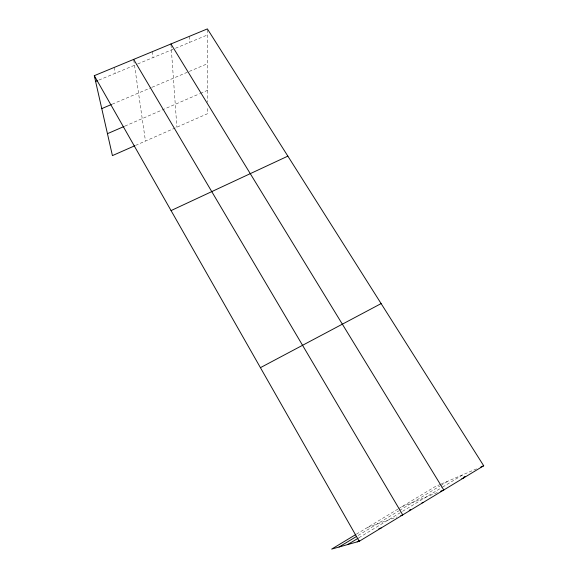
<?xml version="1.0" encoding="UTF-8"?>
<svg xmlns="http://www.w3.org/2000/svg" width="578" height="578" viewBox="0 0 578 578"><rect width="100%" height="100%" fill="white"/><g stroke="black" fill="none" stroke-linecap="round" stroke-linejoin="round"><path stroke-width="0.43" stroke-dasharray="2.89 2.17" d="M358.938 537.742L401.833 511.768M402.606 511.299L441.874 487.521M442.625 487.066L463.339 474.531M356.438 534.137L397.83 509.153M398.596 508.691L434.981 486.727L440.559 484.321M358.165 535.452L398.856 510.851M399.6 510.403L439.764 486.12M440.523 485.665L448.109 481.077M135.599 145.396L207.704 113.62L207.675 106.612M124.927 126.105L199.569 93.766M200.371 93.419L207.618 90.284M441.361 483.981L476.958 468.671M112.211 104.17L151.27 87.581M152.065 87.242L207.516 63.688M98.874 80.082L136.928 64.274M137.73 63.934L174.672 48.581M175.495 48.241L207.408 34.976M401.681 506.827L437.344 492.564M367.601 527.403L397.007 516.934M114.097 67.489L115.174 73.312M133.778 60.235L145.461 141.046M152.411 51.637L153.047 57.569M171.016 44.824L176.89 127.196M189.273 36.392L189.497 42.425M207.394 29.767L207.661 102.234"/><path stroke-width="0.87" d="M347.645 544.577L358.187 538.197M357.168 541.882L359.4 540.524M409.202 510.316L410.712 509.399M463.534 477.37L465.037 476.453M355.694 534.592L331.664 549.1L359.213 541.297L483.699 465.774L207.386 28.9L94.301 75.675L112.421 155.612L134.782 145.757M339.048 547.012L356.633 536.377M260.425 367.666L381.119 303.594M171.059 210.587L287.858 156.132M107.45 133.677L124.133 126.452M480.824 467.01L483.699 465.774M101.771 108.606L111.409 104.51M461.865 478.635L463.881 477.796M95.608 81.44L97.241 80.761M440.667 491.235L443.781 489.992L170.951 43.971M421.976 502.896L423.407 502.354M400.785 515.59L402.736 514.89L133.655 59.397M378.807 528.754L381.133 527.996M94.301 75.675L359.213 541.297"/></g></svg>
